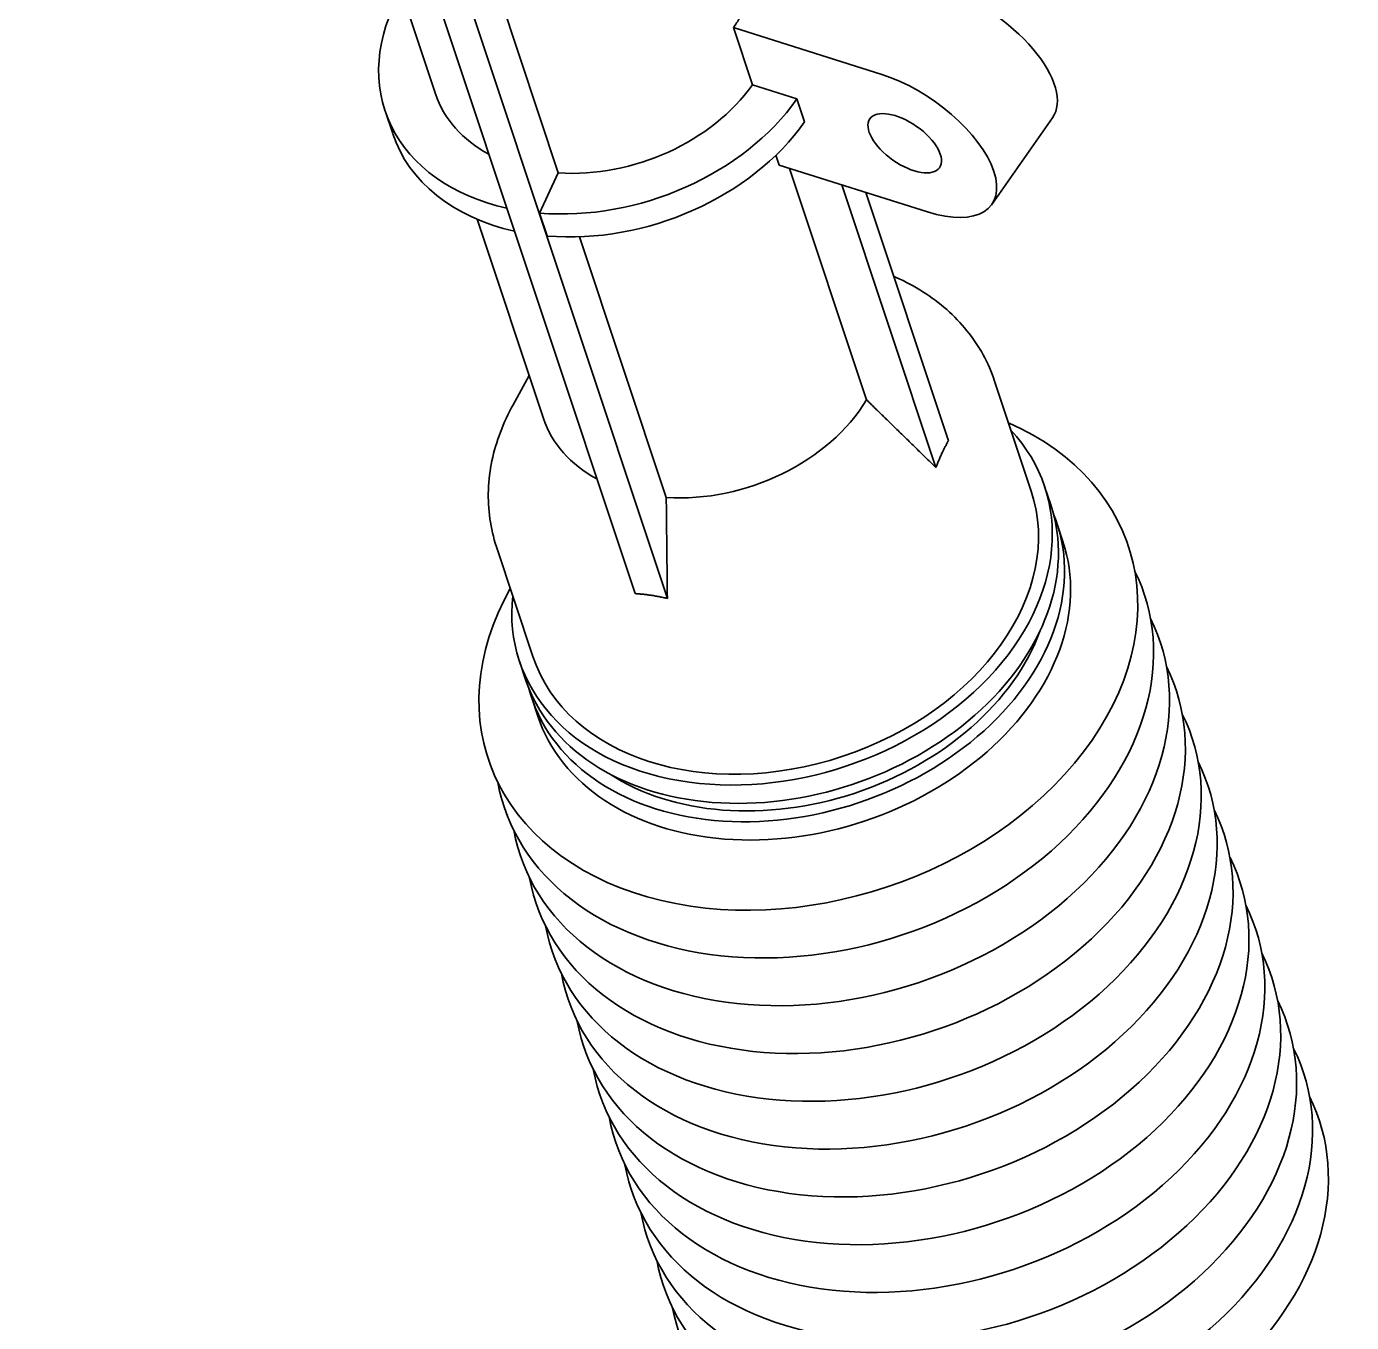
# Model space of a CAD drawing. Header units: millimetres. Extents: x 100 to 4572, y -190 to 4100.
# Drawn here: x 588.3 to 743.9, y 2966.6 to 3118.8 of the extents above; entities that cross this region are included whole.
import ezdxf

# ---------------------------------------------------------------- set-up
doc = ezdxf.new("R2010")
doc.units = ezdxf.units.MM
doc.header["$LTSCALE"] = 10
doc.layers.add('Visible (ISO)', color=7, linetype='Continuous', lineweight=35)

msp = doc.modelspace()

# ---------------------------------------------------------------- linework, layer by layer
at = {"layer": 'Visible (ISO)'}
for p, q in [((659.78, 3052.23), (588.31, 3267.17)), ((591.84, 3267.44), (663.58, 3051.66)), ((625.46, 3177.78), (650.77, 3101.64)), ((626.99, 3139.08), (636.36, 3110.92)), ((688.77, 3113.21), (671.33, 3118.71)), ((673.57, 3111.99), (671.33, 3118.71)), ((678.8, 3110.33), (673.57, 3111.99)), ((679.7, 3107.64), (678.8, 3110.33)), ((630.42, 3108.95), (631.32, 3106.26)), ((701.69, 3097.95), (708.81, 3108.1)), ((676.7, 3102.57), (676.32, 3103.72)), ((650.77, 3101.64), (648.58, 3096.93)), ((676.7, 3102.57), (694.14, 3097.06)), ((686.97, 3074.99), (677.93, 3102.18)), ((695.12, 3067.04), (684.09, 3100.24)), ((686.88, 3099.35), (696.58, 3070.17)), ((648.58, 3096.93), (649.47, 3094.24)), ((641.25, 3096.2), (649.03, 3072.8)), ((653.26, 3094.15), (663.45, 3063.52)), ((690.15, 3089.52), (690.47, 3089.37)), ((647.35, 3077.85), (645.46, 3074.41)), ((702.02, 3077.19), (706.31, 3064.28)), ((708.61, 3062.65), (707.89, 3064.8)), ((710.04, 3058.34), (709.33, 3060.5)), ((643.5, 3057.74), (647.8, 3044.82)), ((646.93, 3042.14), (646.21, 3044.29)), ((648.36, 3037.83), (647.65, 3039.99))]:
    msp.add_line(p, q, dxfattribs=at)
for centre, major_axis, ratio, start_param, end_param in [((698.58, 3115.28), (10.23, -7.18), 0.484005, 0, 2.149418), ((656.12, 3117.5), (-25.7, -8.55), 0.73262, 5.590025, 7.169613), ((653.89, 3124.22), (19.77, 6.57), 0.73262, 5.503457, 5.577822), ((691.46, 3105.13), (10.23, -7.18), 0.484005, 5.291011, 8.432603), ((656.12, 3117.5), (-19.77, -6.57), 0.73262, 0, 0.606165), ((656.12, 3117.5), (-19.77, -6.57), 0.73262, 1.065768, 2.361864), ((656.12, 3117.5), (-25.7, -8.55), 0.73262, 1.0426, 2.361864), ((657.02, 3114.8), (-25.7, -8.55), 0.73262, 1.0426, 2.361864), ((657.02, 3114.8), (-25.7, -8.55), 0.73262, 0, 0.886428), ((668.8, 3079.37), (-19.77, -6.57), 0.73262, 1.065768, 2.43623), ((680.14, 3045.28), (-37.59, -12.5), 0.73262, 5.604518, 10.103445), ((668.8, 3079.37), (-19.77, -6.57), 0.73262, 0, 0.606165), ((677.05, 3054.55), (-30.84, -10.25), 0.73262, 5.961544, 9.746419), ((677.05, 3054.55), (29.26, 9.73), 0.73262, 3.141593, 6.283185), ((677.77, 3052.39), (-30.84, -10.25), 0.73262, 0, 3.141593), ((678.49, 3050.24), (-30.84, -10.25), 0.73262, 6.235524, 9.472439), ((679.2, 3048.09), (-30.84, -10.25), 0.73262, 0, 3.141593), ((682, 3039.67), (-37.59, -12.5), 0.73262, 6.181087, 9.526876), ((683.87, 3034.06), (-37.59, -12.5), 0.73262, 6.181087, 9.526876), ((678.49, 3050.24), (29.26, 9.73), 0.73262, 3.668096, 5.756682), ((685.73, 3028.44), (-37.59, -12.5), 0.73262, 6.181087, 9.526876), ((687.6, 3022.83), (-37.59, -12.5), 0.73262, 6.181087, 9.526876), ((689.47, 3017.22), (-37.59, -12.5), 0.73262, 6.181087, 9.526876), ((691.33, 3011.6), (-37.59, -12.5), 0.73262, 6.181087, 9.526876), ((693.2, 3005.99), (-37.59, -12.5), 0.73262, 6.181087, 9.526876), ((695.07, 3000.38), (-37.59, -12.5), 0.73262, 6.181087, 9.526876), ((696.93, 2994.76), (-37.59, -12.5), 0.73262, 6.181087, 9.526876), ((698.8, 2989.15), (-37.59, -12.5), 0.73262, 6.181087, 9.526876), ((700.67, 2983.54), (-37.59, -12.5), 0.73262, 6.181087, 9.526876), ((702.53, 2977.92), (-37.59, -12.5), 0.73262, 6.181087, 9.526876)]:
    msp.add_ellipse(centre, major_axis=major_axis, ratio=ratio, start_param=start_param, end_param=end_param, dxfattribs=at)
msp.add_ellipse((691.46, 3105.13), major_axis=(4.09, -2.87), ratio=0.484005, dxfattribs=at)
for points, knots in [([(690.47, 3089.37), (691.56, 3088.88), (692.61, 3088.32), (694.59, 3087.05), (695.52, 3086.35), (697.25, 3084.82), (698.05, 3084), (699.48, 3082.22), (700.12, 3081.28), (701.21, 3079.3), (701.66, 3078.26), (702.02, 3077.19)], [1.8658129, 1.8658129, 1.8658129, 1.8658129, 1.9999298, 1.9999298, 2.1340466, 2.1340466, 2.2681634, 2.2681634, 2.4022803, 2.4022803, 2.5363971, 2.5363971, 2.5363971, 2.5363971]), ([(643.5, 3057.74), (643.15, 3058.81), (642.89, 3059.91), (642.58, 3062.15), (642.52, 3063.28), (642.61, 3065.56), (642.75, 3066.7), (643.22, 3068.96), (643.55, 3070.08), (644.38, 3072.28), (644.88, 3073.36), (645.46, 3074.41)], [5.6779898, 5.6779898, 5.6779898, 5.6779898, 5.8121066, 5.8121066, 5.9462234, 5.9462234, 6.0803403, 6.0803403, 6.2144571, 6.2144571, 6.3485739, 6.3485739, 6.3485739, 6.3485739])]:
    msp.add_open_spline(points, degree=3, knots=knots, dxfattribs=at)
for points, weights in [([(695.12, 3067.04), (690.51, 3071.54), (686.97, 3074.99)], [1.00725480369, 1.01253388793, 1]), ([(696.58, 3070.17), (695.79, 3068.79), (695.12, 3067.04)], [1.05736319133, 1.06048687079, 1.05736319133]), ([(663.45, 3063.52), (663.51, 3058.37), (663.58, 3051.66)], [1, 1.01253388793, 1.00725480369]), ([(663.58, 3051.66), (661.62, 3052.12), (659.78, 3052.23)], [1.05736319133, 1.06048687079, 1.05736319133])]:
    msp.add_rational_spline(points, weights, degree=2, dxfattribs=at)

doc.saveas('drawing.dxf')
